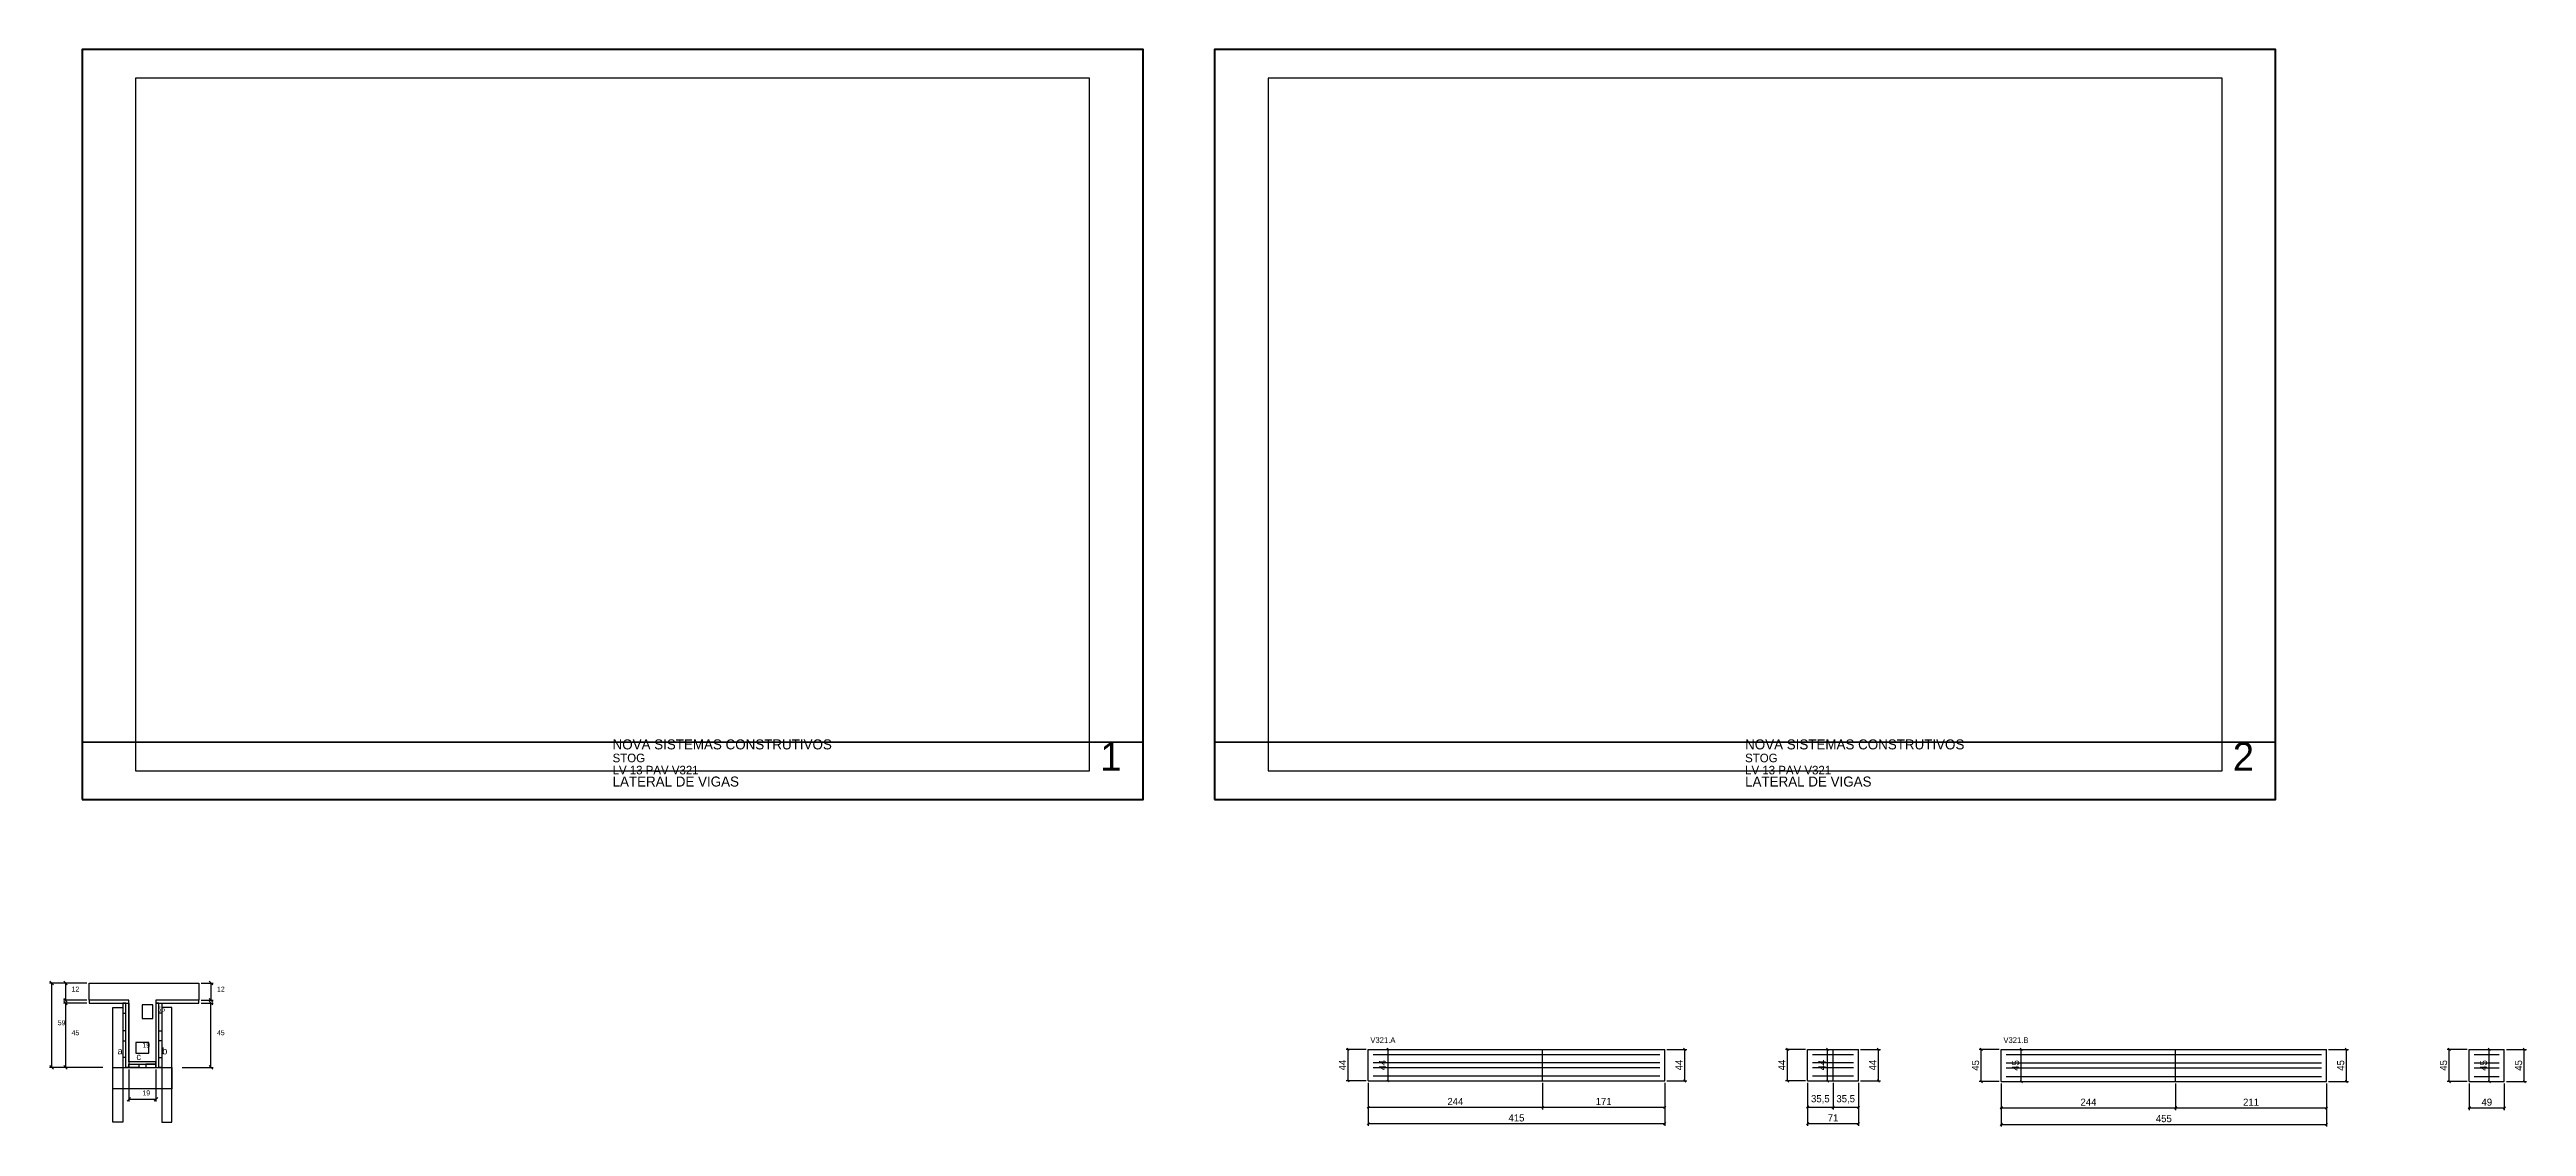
# Model space of a CAD drawing. Extents: x -9000 to 3421, y -258 to 1250.
# Drawn here: x -45 to 3421, y -258 to 1250 of the extents above.
import ezdxf

# ---------------------------------------------------------------- set-up
doc = ezdxf.new("R2010")
doc.units = 0
for name, color, linetype in [('CARIMBO', 255, 'Continuous'), ('CONCRETO', 251, 'Continuous'), ('COTA', 241, 'Continuous'), ('Cota Seção (2x)', 241, 'Continuous'), ('detalhes', 7, 'Continuous'), ('Folhas', 255, 'Continuous'), ('Madeira', 126, 'Continuous'), ('NOMENCLATURA', 7, 'Continuous'), ('Painéis', 200, 'Continuous'), ('SARR_2.2x7', 40, 'Continuous'), ('SARR_3.5x7', 81, 'Continuous')]:
    doc.layers.add(name, color=color, linetype=linetype)
doc.dimstyles.new('PAINEL', dxfattribs={"dimtxt": 10, "dimasz": 3, "dimexe": 3, "dimexo": 3, "dimgap": 3, "dimtad": 1, "dimblk": 'OBLIQUE', "dimblk1": 'OBLIQUE', "dimcen": 2.5, "dimclrd": 4, "dimclre": 4, "dimclrt": 240, "dimazin": 3, "dimtfac": 1, "dimtmove": 0, "dimatfit": 3})

# ---------------------------------------------------------------- blocks, each defined once
blk = doc.blocks.new('_OBLIQUE')
at = {"color": 0, "linetype": 'BYBLOCK'}
blk.add_line((-0.5, -0.5), (0.5, 0.5), dxfattribs=at)

msp = doc.modelspace()

# ---------------------------------------------------------------- linework, layer by layer
at = {"layer": 'CARIMBO', "lineweight": 35}
for p, q in [((0, 280), (1485, 280)), ((1585, 280), (3070, 280))]:
    msp.add_line(p, q, dxfattribs=at)
at = {"layer": 'CONCRETO', "color": 251}
msp.add_lwpolyline([(9.9, -81.25), (9.9, -57.25), (163.5, -57.25), (163.5, -81.25), (103.5, -81.25), (103.5, -167.25), (65.5, -167.25), (65.5, -81.25), (9.9, -81.25)], dxfattribs=at)
at = {"layer": 'COTA', "color": 4}
for p, q in [((6.9, -57.25), (-45.477, -57.25)), ((-42.477, -175.25), (-42.477, -57.25)), ((6.9, -57.25), (-26.157, -57.25)), ((-23.157, -57.25), (-23.157, -81.25)), ((166.5, -57.25), (183.372, -57.25)), ((180.372, -57.25), (180.372, -81.25)), ((6.9, -81.25), (-26.157, -81.25)), ((6.9, -85.25), (-26.157, -85.25)), ((-23.157, -85.25), (-23.157, -175.25)), ((166.5, -81.25), (183.372, -81.25)), ((166.5, -85.25), (183.372, -85.25)), ((180.372, -175.25), (180.372, -85.25)), ((28.9, -175.25), (-45.477, -175.25)), ((28.9, -175.25), (-26.157, -175.25)), ((65.5, -178.25), (65.5, -222.977)), ((103.5, -178.25), (103.5, -222.977)), ((140.1, -175.25), (183.372, -175.25)), ((65.5, -219.977), (103.5, -219.977))]:
    msp.add_line(p, q, dxfattribs=at)
at = {"layer": 'COTA'}
for points in [[(-39.977, -59.75), (-44.977, -54.75)], [(-20.657, -59.75), (-25.657, -54.75)], [(182.872, -59.75), (177.872, -54.75)], [(-25.657, -78.75), (-20.657, -83.75)], [(-20.657, -87.75), (-25.657, -82.75)], [(177.872, -78.75), (182.872, -83.75)], [(182.872, -87.75), (177.872, -82.75)], [(-44.977, -172.75), (-39.977, -177.75)], [(-25.657, -172.75), (-20.657, -177.75)], [(177.872, -172.75), (182.872, -177.75)], [(68, -217.477), (63, -222.477)], [(101, -222.477), (106, -217.477)]]:
    msp.add_lwpolyline(points, dxfattribs=at)
at = {"layer": 'Cota Seção (2x)', "color": 180}
for p, q in [((84, -87.583), (84, -106.917)), ((99, -87.583), (84, -87.583)), ((99, -106.917), (99, -87.583)), ((84, -106.917), (99, -106.917)), ((75.5, -140.25), (75.5, -155.25)), ((93.5, -140.25), (75.5, -140.25)), ((75.5, -155.25), (93.5, -155.25)), ((93.5, -155.25), (93.5, -140.25))]:
    msp.add_line(p, q, dxfattribs=at)
at = {"layer": 'Folhas', "lineweight": 50}
for points in [[(0, 200), (1485, 200), (1485, 1250), (0, 1250)], [(1585, 200), (3070, 200), (3070, 1250), (1585, 1250)]]:
    msp.add_lwpolyline(points, close=True, dxfattribs=at)
at = {"layer": 'Folhas', "lineweight": 25}
for points in [[(75, 240), (1410, 240), (1410, 1210), (75, 1210)], [(1660, 240), (2995, 240), (2995, 1210), (1660, 1210)]]:
    msp.add_lwpolyline(points, close=True, dxfattribs=at)
at = {"layer": 'Madeira', "color": 126}
for points in [[(57.1, -99.25), (61.5, -99.25), (61.5, -85.25), (57.1, -85.25), (57.1, -99.25)], [(111.9, -99.25), (107.5, -99.25), (107.5, -85.25), (111.9, -85.25), (111.9, -99.25)], [(57.1, -138.25), (61.5, -138.25), (61.5, -124.25), (57.1, -124.25), (57.1, -138.25)], [(111.9, -138.25), (107.5, -138.25), (107.5, -124.25), (111.9, -124.25), (111.9, -138.25)], [(57.1, -175.25), (61.5, -175.25), (61.5, -161.25), (57.1, -161.25), (57.1, -175.25)], [(65.5, -175.25), (65.5, -170.85), (79.5, -170.85), (79.5, -175.25), (65.5, -175.25)], [(103.5, -175.25), (103.5, -170.85), (89.5, -170.85), (89.5, -175.25), (103.5, -175.25)], [(111.9, -175.25), (107.5, -175.25), (107.5, -161.25), (111.9, -161.25), (111.9, -175.25)]]:
    msp.add_lwpolyline(points, dxfattribs=at)
at = {"layer": 'Painéis'}
for p, q in [((1800, -150), (2044, -150)), ((1800, -194), (1800, -150)), ((2044, -194), (2044, -150)), ((2044, -194), (2044, -150)), ((2044, -150), (2215, -150)), ((2044, -194), (2044, -150)), ((2215, -194), (2215, -150)), ((2415, -150), (2450.5, -150)), ((2415, -194), (2415, -150)), ((2450.5, -194), (2450.5, -150)), ((2450.5, -194), (2450.5, -150)), ((2450.5, -150), (2486, -150)), ((2450.5, -194), (2450.5, -150)), ((2486, -194), (2486, -150)), ((2686, -150), (2930, -150)), ((2686, -195), (2686, -150)), ((2930, -195), (2930, -150)), ((2930, -195), (2930, -150)), ((2930, -150), (3141, -150)), ((2930, -195), (2930, -150)), ((3141, -195), (3141, -150)), ((3341, -150), (3390, -150)), ((3341, -195), (3341, -150)), ((3390, -195), (3390, -150)), ((1800, -194), (2044, -194)), ((2044, -194), (2215, -194)), ((2415, -194), (2450.5, -194)), ((2450.5, -194), (2486, -194)), ((2686, -195), (2930, -195)), ((2930, -195), (3141, -195)), ((3341, -195), (3390, -195))]:
    msp.add_line(p, q, dxfattribs=at)
at = {"layer": 'Painéis', "color": 200}
for points in [[(65.5, -85.25), (65.5, -81.25), (9.9, -81.25), (9.9, -85.25), (65.5, -85.25)], [(61.5, -85.25), (65.5, -85.25), (65.5, -175.25), (61.5, -175.25), (61.5, -85.25)], [(163.5, -85.25), (163.5, -81.25), (103.5, -81.25), (103.5, -85.25), (163.5, -85.25)], [(107.5, -85.25), (103.5, -85.25), (103.5, -175.25), (107.5, -175.25), (107.5, -85.25)], [(103.5, -170.85), (103.5, -167.25), (65.5, -167.25), (65.5, -170.85), (103.5, -170.85)]]:
    msp.add_lwpolyline(points, dxfattribs=at)
at = {"layer": 'SARR_2.2x7'}
for points in [[(1807, -157), (2044, -157)], [(1807, -157), (2044, -157)], [(1807, -168.5), (2044, -168.5)], [(1807, -168.5), (2044, -168.5)], [(2044, -157), (2208, -157)], [(2044, -157), (2208, -157)], [(2044, -168.5), (2208, -168.5)], [(2044, -168.5), (2208, -168.5)], [(2422, -157), (2450.5, -157)], [(2422, -157), (2450.5, -157)], [(2422, -168.5), (2450.5, -168.5)], [(2422, -168.5), (2450.5, -168.5)], [(2450.5, -157), (2479, -157)], [(2450.5, -157), (2479, -157)], [(2450.5, -168.5), (2479, -168.5)], [(2450.5, -168.5), (2479, -168.5)], [(2693, -157), (2930, -157)], [(2693, -157), (2930, -157)], [(2693, -169), (2930, -169)], [(2693, -169), (2930, -169)], [(2930, -157), (3134, -157)], [(2930, -157), (3134, -157)], [(2930, -169), (3134, -169)], [(2930, -169), (3134, -169)], [(3348, -157), (3383, -157)], [(3348, -157), (3383, -157)], [(3348, -169), (3383, -169)], [(3348, -169), (3383, -169)], [(1807, -175.5), (2044, -175.5)], [(1807, -175.5), (2044, -175.5)], [(1807, -187), (2044, -187)], [(1807, -187), (2044, -187)], [(2044, -175.5), (2208, -175.5)], [(2044, -175.5), (2208, -175.5)], [(2044, -187), (2208, -187)], [(2044, -187), (2208, -187)], [(2422, -175.5), (2450.5, -175.5)], [(2422, -175.5), (2450.5, -175.5)], [(2422, -187), (2450.5, -187)], [(2422, -187), (2450.5, -187)], [(2450.5, -175.5), (2479, -175.5)], [(2450.5, -175.5), (2479, -175.5)], [(2450.5, -187), (2479, -187)], [(2450.5, -187), (2479, -187)], [(2693, -176), (2930, -176)], [(2693, -176), (2930, -176)], [(2693, -188), (2930, -188)], [(2693, -188), (2930, -188)], [(2930, -176), (3134, -176)], [(2930, -176), (3134, -176)], [(2930, -188), (3134, -188)], [(2930, -188), (3134, -188)], [(3348, -176), (3383, -176)], [(3348, -176), (3383, -176)], [(3348, -188), (3383, -188)], [(3348, -188), (3383, -188)]]:
    msp.add_lwpolyline(points, dxfattribs=at)
at = {"layer": 'SARR_3.5x7', "color": 81}
for points in [[(43.1, -91.25), (57.1, -91.25), (57.1, -251.728), (43.1, -251.728), (43.1, -91.25)], [(125.9, -91.25), (111.9, -91.25), (111.9, -251.728), (125.9, -251.728), (125.9, -91.25)], [(43.1, -175.25), (125.9, -175.25), (125.9, -205.308), (43.1, -205.308), (43.1, -175.25)]]:
    msp.add_lwpolyline(points, dxfattribs=at)

# ---------------------------------------------------------------- texts
at = {"layer": 'CARIMBO'}
for s, height, p in [('NOVA SISTEMAS CONSTRUTIVOS', 14, (742.5, 270)), ('1', 40, (1425, 240)), ('NOVA SISTEMAS CONSTRUTIVOS', 14, (2327.5, 270)), ('2', 40, (3010, 240)), ('STOG', 12, (742.5, 252)), ('LV 13 PAV V321', 12, (742.5, 235)), ('STOG', 12, (2327.5, 252)), ('LV 13 PAV V321', 12, (2327.5, 235)), ('LATERAL DE VIGAS', 14, (742.5, 218)), ('LATERAL DE VIGAS', 14, (2327.5, 218))]:
    msp.add_text(s, height=height, dxfattribs=at).set_placement(p)
at = {"layer": 'COTA', "color": 1}
for s, p in [('12', (-14.657, -69.25)), ('12', (188.872, -69.25)), ('59', (-33.977, -116.25)), ('45', (-14.657, -130.25)), ('45', (188.872, -130.25)), ('19', (84.5, -214.477))]:
    msp.add_text(s, height=7, dxfattribs=at).set_placement(p)
at = {"layer": 'Cota Seção (2x)', "color": 1}
for s, p in [('55', (105.5, -97.25)), ('19', (84.5, -147.75))]:
    msp.add_text(s, height=7, dxfattribs=at).set_placement(p)
at = {"layer": 'detalhes', "color": 4}
for s, p in [('a', (49.671, -157.049)), ('c', (76.1, -165.014)), ('b', (112.214, -157.06))]:
    msp.add_text(s, height=9.6, dxfattribs=at).set_placement(p)
at = {"layer": 'NOMENCLATURA'}
for s, p in [('V321.A', (1803, -141)), ('V321.B', (2689, -141))]:
    msp.add_text(s, height=8, dxfattribs=at).set_placement(p)

# ---------------------------------------------------------------- dimensions: what is measured, and where the dimension line sits
at = {"layer": 'COTA'}
for base, p1, p2 in [((1772, -194), (1800, -194), (1800, -150)), ((1828, -194), (1800, -194), (1800, -150)), ((2243, -194), (2215, -194), (2215, -150)), ((2243, -194), (2215, -194), (2215, -150)), ((2387, -194), (2415, -194), (2415, -150)), ((2443, -194), (2415, -194), (2415, -150)), ((2514, -194), (2486, -194), (2486, -150)), ((2514, -194), (2486, -194), (2486, -150)), ((2658, -195), (2686, -195), (2686, -150)), ((2714, -195), (2686, -195), (2686, -150)), ((3169, -195), (3141, -195), (3141, -150)), ((3169, -195), (3141, -195), (3141, -150)), ((3313, -195), (3341, -195), (3341, -150)), ((3369, -195), (3341, -195), (3341, -150)), ((3418, -195), (3390, -195), (3390, -150)), ((3418, -195), (3390, -195), (3390, -150))]:
    msp.add_linear_dim(base=base, p1=p1, p2=p2, angle=90, dimstyle='PAINEL', dxfattribs=at).render()
for base, p1, p2 in [((1800, -231), (1800, -194), (2044, -194)), ((1800, -254), (1800, -194), (2215, -194)), ((2044, -231), (2044, -194), (2215, -194)), ((2415, -231), (2415, -194), (2450.5, -194)), ((2415, -254), (2415, -194), (2486, -194)), ((2450.5, -231), (2450.5, -194), (2486, -194)), ((2686, -232), (2686, -195), (2930, -195)), ((2686, -255), (2686, -195), (3141, -195)), ((2930, -232), (2930, -195), (3141, -195)), ((3341, -232), (3341, -195), (3390, -195))]:
    msp.add_linear_dim(base=base, p1=p1, p2=p2, dimstyle='PAINEL', dxfattribs=at).render()

doc.saveas('drawing.dxf')
